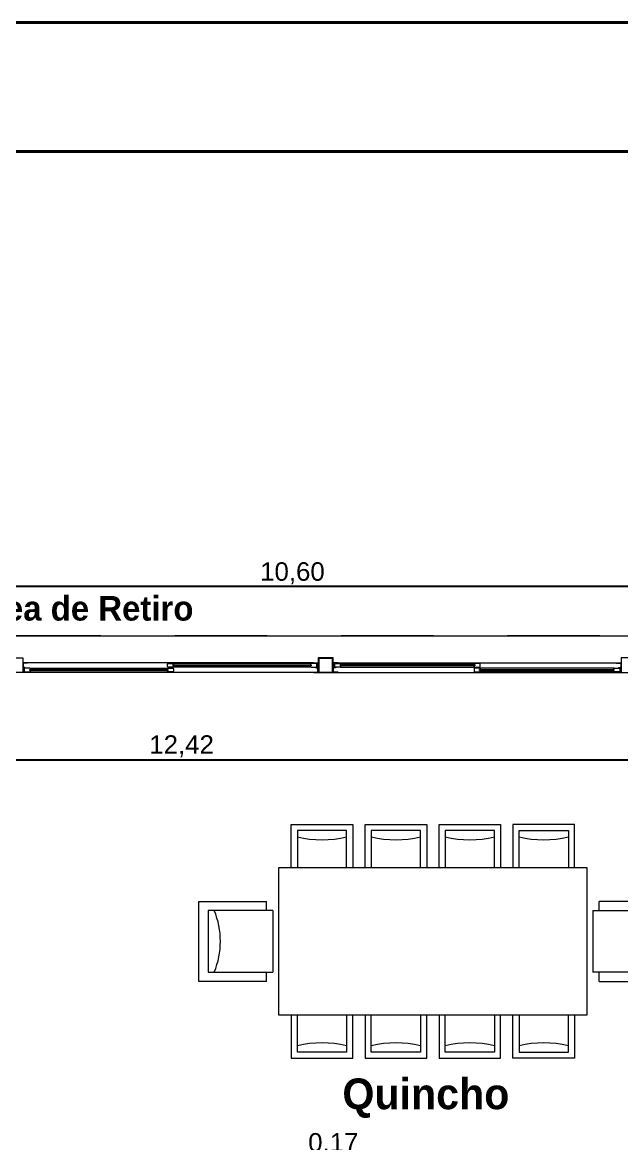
# Model space of a CAD drawing. Header units: millimetres. Extents: x 110427 to 125914, y 76277 to 76441.
# Drawn here: x 114096.44 to 114101.31, y 76341.02 to 76350.13 of the extents above; entities that cross this region are included whole.
import ezdxf

# ---------------------------------------------------------------- set-up
doc = ezdxf.new("R2010")
doc.units = ezdxf.units.MM
doc.linetypes.add('JIS_02_0.7', pattern=[1.35, 0.75, -0.6])
for name, color, linetype, lineweight in [('02_CIVIL_EXIST', 250, 'Continuous', 30), ('06_CIVIL VISTAS GRUESA', 244, 'Continuous', 13), ('07_CIVIL VISTAS MEDIA', 143, 'Continuous', 9), ('09_CIVIL PROYECCIONES', 230, 'JIS_02_0.7', 5), ('11_CARPINTERIA Y MOBILIARIO', 141, 'Continuous', 9), ('13_COTAS', 8, 'Continuous', 9)]:
    doc.layers.add(name, color=color, linetype=linetype, lineweight=lineweight)
doc.layers.add('14_TEXTOS', color=4, linetype='Continuous')
doc.styles.add('JDS1', font='GOTHICB.TTF')
doc.styles.add('Swis721 BT', font='swiss.ttf')
doc.dimstyles.new('ISO-23', dxfattribs={"dimscale": 0.03, "dimtxt": 5, "dimasz": 2.5, "dimexe": 1.25, "dimexo": 0.625, "dimtad": 1, "dimtxsty": 'Swis721 BT', "dimblk": 'DOTSMALL', "dimcen": 2.5, "dimclrt": 150, "dimadec": 0, "dimazin": 0, "dimtfac": 1, "dimtmove": 0, "dimatfit": 3, "dimfxl": 0, "dimarcsym": 0})

# ---------------------------------------------------------------- blocks, each defined once
blk = doc.blocks.new('_DotSmall')
at = {"color": 0, "linetype": 'ByBlock', "const_width": 0.5}
blk.add_lwpolyline([(-0.0625, 0, 1), (0.0625, 0, 1)], format="xyb", close=True, dxfattribs=at)
blk = doc.blocks.new('*D549')
at = {"layer": '13_COTAS', "color": 0, "lineweight": -2}
for p, q in [((114091.523, 76344.8306), (114091.523, 76344.1041)), ((114091.523, 76344.1416), (114103.943, 76344.1416)), ((114103.943, 76343.9502), (114103.943, 76344.1791))]:
    blk.add_line(p, q, dxfattribs=at)
at = {"layer": 'Defpoints', "color": 0}
for p in [(114091.523, 76344.8493), (114103.943, 76344.1416), (114103.943, 76343.9314)]:
    blk.add_point(p, dxfattribs=at)
at = {"layer": '13_COTAS', "color": 0, "lineweight": -2, "xscale": 0.075, "yscale": 0.075, "zscale": 0.075, "rotation": 180}
blk.add_blockref('_DotSmall', (114091.523, 76344.1416), dxfattribs=at)
at = {"layer": '13_COTAS', "color": 0, "lineweight": -2, "xscale": 0.075, "yscale": 0.075, "zscale": 0.075}
blk.add_blockref('_DotSmall', (114103.943, 76344.1416), dxfattribs=at)
at = {"layer": '13_COTAS', "color": 150, "insert": (114097.733, 76344.2508), "char_height": 0.15, "attachment_point": 5, "style": 'Swis721 BT'}
blk.add_mtext('12,42', dxfattribs=at)
blk = doc.blocks.new('*D638')
at = {"layer": '06_CIVIL VISTAS GRUESA', "color": 0, "lineweight": -2}
for p, q in [((114098.8825, 76340.368), (114098.8822, 76340.9466)), ((114099.048, 76340.3681), (114099.0477, 76340.9466)), ((114098.8822, 76340.9091), (114099.0477, 76340.9091))]:
    blk.add_line(p, q, dxfattribs=at)
at = {"layer": 'Defpoints', "color": 0}
for p in [(114099.0477, 76340.9091), (114098.8825, 76340.3492), (114099.048, 76340.3493)]:
    blk.add_point(p, dxfattribs=at)
at = {"layer": '06_CIVIL VISTAS GRUESA', "color": 0, "lineweight": -2, "xscale": 0.075, "yscale": 0.075, "zscale": 0.075}
for p, rotation in [((114098.8822, 76340.9091), 180.028612391557), ((114099.0477, 76340.9091), 0.02861239155698598)]:
    blk.add_blockref('_DotSmall', p, dxfattribs=dict(at, rotation=rotation))
at = {"layer": '06_CIVIL VISTAS GRUESA', "color": 150, "insert": (114098.9649, 76341.0183), "char_height": 0.15, "attachment_point": 5, "rotation": 0.02861, "style": 'Swis721 BT'}
blk.add_mtext('0,17', dxfattribs=at)
blk = doc.blocks.new('*D586')
at = {"layer": '06_CIVIL VISTAS GRUESA', "color": 0, "lineweight": -2}
for p, q in [((114093.323, 76345.1681), (114093.323, 76345.5852)), ((114103.943, 76345.1681), (114103.943, 76345.5852)), ((114103.943, 76345.5477), (114093.323, 76345.5477))]:
    blk.add_line(p, q, dxfattribs=at)
at = {"layer": 'Defpoints', "color": 0}
for p in [(114093.323, 76345.5477), (114093.323, 76345.1493), (114103.943, 76345.1493)]:
    blk.add_point(p, dxfattribs=at)
at = {"layer": '06_CIVIL VISTAS GRUESA', "color": 0, "lineweight": -2, "xscale": 0.075, "yscale": 0.075, "zscale": 0.075}
for p, rotation in [((114093.323, 76345.5477), 180.0000001953298), ((114103.943, 76345.5477), 1.953298323087438e-07)]:
    blk.add_blockref('_DotSmall', p, dxfattribs=dict(at, rotation=rotation))
at = {"layer": '06_CIVIL VISTAS GRUESA', "color": 150, "insert": (114098.633, 76345.6568), "char_height": 0.15, "attachment_point": 5, "rotation": 0, "style": 'Swis721 BT'}
blk.add_mtext('10,60', dxfattribs=at)

msp = doc.modelspace()

# ---------------------------------------------------------------- linework, layer by layer
at = {"layer": '02_CIVIL_EXIST', "lineweight": 40}
for points in [[(114075.2037, 76350.1329), (114119.2165, 76350.1329), (114119.2165, 76319.0095), (114075.2037, 76319.0095)], [(114077.8235, 76349.085), (114118.1686, 76349.085), (114118.1686, 76320.0575), (114077.8235, 76320.0575)]]:
    msp.add_lwpolyline(points, close=True, dxfattribs=at)
at = {"layer": '07_CIVIL VISTAS MEDIA'}
for p, q in [((114093.323, 76345.1493), (114103.943, 76345.1493)), ((114096.4829, 76344.8494), (114096.4429, 76344.8494)), ((114096.483, 76344.9294), (114096.443, 76344.9294)), ((114098.843, 76344.8493), (114096.443, 76344.8493)), ((114098.803, 76344.9294), (114096.4431, 76344.9294)), ((114096.446, 76344.9254), (114096.4459, 76344.8919)), ((114096.4459, 76344.8869), (114096.4459, 76344.8534)), ((114096.4629, 76344.8909), (114096.4469, 76344.8909)), ((114096.4629, 76344.8879), (114096.4469, 76344.8879)), ((114096.4829, 76344.8524), (114096.4469, 76344.8524)), ((114096.483, 76344.9264), (114096.447, 76344.9264)), ((114096.4559, 76344.8803), (114096.4559, 76344.86)), ((114096.5011, 76344.8851), (114096.4608, 76344.8851)), ((114096.4608, 76344.8551), (114096.5011, 76344.8551)), ((114096.4629, 76344.8879), (114096.4629, 76344.8909)), ((114096.4829, 76344.8494), (114096.4829, 76344.8524)), ((114096.483, 76344.9294), (114096.483, 76344.9264)), ((114096.5011, 76344.8851), (114097.6228, 76344.8857)), ((114096.505, 76344.875), (114096.5011, 76344.875)), ((114096.5011, 76344.8653), (114096.5011, 76344.875)), ((114096.5011, 76344.8653), (114096.505, 76344.8653)), ((114097.6219, 76344.8747), (114096.502, 76344.8741)), ((114096.502, 76344.8661), (114096.502, 76344.8741)), ((114097.6219, 76344.8667), (114096.502, 76344.8661)), ((114096.5026, 76344.8554), (114097.6228, 76344.8557)), ((114096.506, 76344.8803), (114096.506, 76344.876)), ((114096.506, 76344.86), (114096.506, 76344.8643)), ((114097.6179, 76344.8991), (114097.618, 76344.9193)), ((114097.6179, 76344.8808), (114097.6179, 76344.8766)), ((114097.6179, 76344.8606), (114097.6179, 76344.8648)), ((114097.6189, 76344.8756), (114097.6228, 76344.8756)), ((114097.6228, 76344.8658), (114097.6189, 76344.8658)), ((114097.6219, 76344.8667), (114097.6219, 76344.8747)), ((114097.6228, 76344.9242), (114097.6631, 76344.9242)), ((114097.6631, 76344.8942), (114097.6228, 76344.8942)), ((114097.6228, 76344.8857), (114097.6631, 76344.8857)), ((114097.6228, 76344.8658), (114097.6228, 76344.8756)), ((114097.6631, 76344.8557), (114097.6228, 76344.8557)), ((114098.7848, 76344.9237), (114097.6631, 76344.9242)), ((114097.6631, 76344.914), (114097.667, 76344.914)), ((114097.6631, 76344.914), (114097.6631, 76344.9043)), ((114097.667, 76344.9043), (114097.6631, 76344.9043)), ((114098.7848, 76344.8937), (114097.6631, 76344.8942)), ((114097.664, 76344.9132), (114098.7839, 76344.9127)), ((114097.664, 76344.9132), (114097.664, 76344.9052)), ((114097.664, 76344.9052), (114098.7839, 76344.9047)), ((114097.6679, 76344.8808), (114097.6679, 76344.8605)), ((114097.668, 76344.9193), (114097.668, 76344.915)), ((114097.668, 76344.899), (114097.668, 76344.9033)), ((114098.7799, 76344.9188), (114098.7799, 76344.9145)), ((114098.7799, 76344.8985), (114098.7799, 76344.9028)), ((114098.7848, 76344.9135), (114098.7809, 76344.9135)), ((114098.7809, 76344.9038), (114098.7848, 76344.9038)), ((114098.7839, 76344.9127), (114098.7839, 76344.9047)), ((114098.8251, 76344.9237), (114098.7848, 76344.9237)), ((114098.7848, 76344.9135), (114098.7848, 76344.9038)), ((114098.7848, 76344.8937), (114098.8251, 76344.8937)), ((114098.8029, 76344.8524), (114098.8389, 76344.8524)), ((114098.8029, 76344.8494), (114098.8029, 76344.8524)), ((114098.8029, 76344.8494), (114098.8429, 76344.8494)), ((114098.803, 76344.9294), (114098.843, 76344.9294)), ((114098.803, 76344.9294), (114098.803, 76344.9264)), ((114098.803, 76344.9264), (114098.839, 76344.9264)), ((114098.8229, 76344.8909), (114098.8389, 76344.8909)), ((114098.8229, 76344.8909), (114098.8229, 76344.8879)), ((114098.8229, 76344.8879), (114098.8389, 76344.8879)), ((114098.8299, 76344.8985), (114098.83, 76344.9188)), ((114098.8399, 76344.8919), (114098.84, 76344.9254)), ((114098.8399, 76344.8534), (114098.8399, 76344.8869)), ((114099.003, 76344.9294), (114098.963, 76344.9294)), ((114099.003, 76344.8494), (114098.963, 76344.8494)), ((114098.963, 76344.8493), (114101.303, 76344.8493)), ((114098.966, 76344.8919), (114098.966, 76344.9254)), ((114098.966, 76344.8534), (114098.966, 76344.8869)), ((114099.003, 76344.9264), (114098.967, 76344.9264)), ((114098.983, 76344.8909), (114098.967, 76344.8909)), ((114098.983, 76344.8879), (114098.967, 76344.8879)), ((114099.003, 76344.8524), (114098.967, 76344.8524)), ((114098.976, 76344.8985), (114098.976, 76344.9188)), ((114098.9808, 76344.9237), (114099.0211, 76344.9237)), ((114099.0211, 76344.8937), (114098.9808, 76344.8937)), ((114098.983, 76344.8909), (114098.983, 76344.8879)), ((114099.003, 76344.9294), (114099.003, 76344.9264)), ((114099.003, 76344.9294), (114101.3028, 76344.9294)), ((114099.003, 76344.8494), (114099.003, 76344.8524)), ((114099.0211, 76344.9237), (114100.1128, 76344.9242)), ((114099.0211, 76344.9135), (114099.025, 76344.9135)), ((114099.0211, 76344.9135), (114099.0211, 76344.9038)), ((114099.025, 76344.9038), (114099.0211, 76344.9038)), ((114099.0211, 76344.8937), (114100.1128, 76344.8942)), ((114100.1119, 76344.9132), (114099.022, 76344.9127)), ((114099.022, 76344.9127), (114099.022, 76344.9047)), ((114100.1119, 76344.9052), (114099.022, 76344.9047)), ((114099.026, 76344.9188), (114099.026, 76344.9145)), ((114099.026, 76344.8985), (114099.026, 76344.9028)), ((114100.1079, 76344.9193), (114100.1079, 76344.915)), ((114100.1079, 76344.899), (114100.1079, 76344.9033)), ((114100.1079, 76344.8808), (114100.108, 76344.8605)), ((114100.1128, 76344.914), (114100.1089, 76344.914)), ((114100.1089, 76344.9043), (114100.1128, 76344.9043)), ((114100.1119, 76344.9132), (114100.1119, 76344.9052)), ((114100.1531, 76344.9242), (114100.1128, 76344.9242)), ((114100.1128, 76344.914), (114100.1128, 76344.9043)), ((114100.1128, 76344.8942), (114100.1531, 76344.8942)), ((114100.1531, 76344.8857), (114100.1128, 76344.8857)), ((114100.1128, 76344.8557), (114100.1531, 76344.8557)), ((114101.2448, 76344.8851), (114100.1531, 76344.8857)), ((114100.157, 76344.8756), (114100.1531, 76344.8756)), ((114100.1531, 76344.8658), (114100.1531, 76344.8756)), ((114100.1531, 76344.8658), (114100.157, 76344.8658)), ((114101.2433, 76344.8554), (114100.1531, 76344.8557)), ((114100.154, 76344.8747), (114101.2439, 76344.8741)), ((114100.154, 76344.8667), (114100.154, 76344.8747)), ((114100.154, 76344.8667), (114101.244, 76344.8661)), ((114100.1579, 76344.8991), (114100.1579, 76344.9193)), ((114100.158, 76344.8808), (114100.158, 76344.8766)), ((114100.158, 76344.8606), (114100.158, 76344.8648)), ((114101.2399, 76344.8803), (114101.2399, 76344.876)), ((114101.24, 76344.86), (114101.24, 76344.8643)), ((114101.2409, 76344.875), (114101.2448, 76344.875)), ((114101.2448, 76344.8653), (114101.241, 76344.8653)), ((114101.244, 76344.8661), (114101.2439, 76344.8741)), ((114101.2448, 76344.8851), (114101.2851, 76344.8851)), ((114101.2448, 76344.8653), (114101.2448, 76344.875)), ((114101.2851, 76344.8551), (114101.2449, 76344.8551)), ((114101.263, 76344.9294), (114101.303, 76344.9294)), ((114101.263, 76344.9294), (114101.263, 76344.9264)), ((114101.263, 76344.9264), (114101.299, 76344.9264)), ((114101.263, 76344.8524), (114101.299, 76344.8524)), ((114101.263, 76344.8494), (114101.263, 76344.8524)), ((114101.263, 76344.8494), (114101.303, 76344.8494)), ((114101.283, 76344.8909), (114101.299, 76344.8909)), ((114101.283, 76344.8879), (114101.283, 76344.8909)), ((114101.283, 76344.8879), (114101.299, 76344.8879)), ((114101.29, 76344.8803), (114101.29, 76344.86)), ((114101.3, 76344.9254), (114101.3, 76344.8919)), ((114101.3, 76344.8869), (114101.3, 76344.8534))]:
    msp.add_line(p, q, dxfattribs=at)
for points in [[(114096.443, 76344.9693), (114096.443, 76344.8493), (114096.323, 76344.8493), (114096.323, 76344.9693)], [(114098.843, 76344.9693), (114098.843, 76344.8493), (114098.963, 76344.8493), (114098.963, 76344.9693)], [(114101.303, 76344.9693), (114101.303, 76344.8493), (114101.423, 76344.8493), (114101.423, 76344.9693)]]:
    msp.add_lwpolyline(points, close=True, dxfattribs=at)
msp.add_lwpolyline([(114098.8475, 76344.9603), (114098.8475, 76344.8583, 0.414214), (114098.852, 76344.8538), (114098.954, 76344.8538, 0.414214), (114098.9585, 76344.8583), (114098.9585, 76344.9603, 0.414214), (114098.954, 76344.9648), (114098.852, 76344.9648, 0.414214)], format="xyb", close=True, dxfattribs=at)
for centre, radius, start, end in [((114096.4469, 76344.8919), 0.001, 179.98598, 269.98597), ((114096.4469, 76344.8869), 0.001, 89.98597, 179.98598), ((114096.4469, 76344.8534), 0.001, 179.98598, 269.98597), ((114096.447, 76344.9254), 0.001, 89.98597, 179.98598), ((114096.4608, 76344.8803), 0.00488, 89.98597, 179.98598), ((114096.4608, 76344.86), 0.00488, 179.98598, 269.98597), ((114096.5011, 76344.8803), 0.00488, 359.98598, 89.98597), ((114096.5011, 76344.86), 0.0049, 269.98597, 359.98598), ((114096.505, 76344.876), 0.001, 269.98597, 359.98598), ((114097.6228, 76344.8991), 0.00488, 179.98598, 269.98597), ((114097.6228, 76344.8808), 0.00488, 89.98597, 179.98598), ((114097.6189, 76344.8766), 0.001, 179.98598, 269.98597), ((114097.6228, 76344.8606), 0.0049, 179.98598, 269.98597), ((114097.6228, 76344.9193), 0.00488, 89.98597, 179.98598), ((114097.6631, 76344.9193), 0.0049, 359.98598, 89.98597), ((114097.6631, 76344.899), 0.00488, 269.98597, 359.98598), ((114097.6631, 76344.8808), 0.00488, 359.98598, 89.98597), ((114097.6631, 76344.8605), 0.00488, 269.98597, 359.98598), ((114097.667, 76344.9033), 0.001, 359.98598, 89.98597), ((114098.7848, 76344.9188), 0.0049, 89.98597, 179.98598), ((114098.7809, 76344.9028), 0.001, 89.98597, 179.98598), ((114098.7848, 76344.8985), 0.00488, 179.98598, 269.98597), ((114098.8251, 76344.9188), 0.00488, 359.98598, 89.98597), ((114098.8251, 76344.8985), 0.00488, 269.98597, 359.98598), ((114098.8389, 76344.8919), 0.001, 269.98597, 359.98598), ((114098.8389, 76344.8869), 0.001, 359.98598, 89.98597), ((114098.8389, 76344.8534), 0.001, 269.98597, 359.98598), ((114098.839, 76344.9254), 0.001, 359.98598, 89.98597), ((114098.967, 76344.9254), 0.001, 90.01403, 180.01402), ((114098.967, 76344.8919), 0.001, 180.01402, 270.01403), ((114098.967, 76344.8869), 0.001, 90.01403, 180.01402), ((114098.967, 76344.8534), 0.001, 180.01402, 270.01403), ((114098.9808, 76344.9188), 0.00488, 90.01403, 180.01402), ((114098.9808, 76344.8985), 0.00488, 180.01402, 270.01403), ((114099.0211, 76344.9188), 0.0049, 0.01402, 90.01403), ((114099.0211, 76344.8985), 0.00488, 270.01403, 0.01402), ((114099.025, 76344.9028), 0.001, 0.01402, 90.01403), ((114100.1128, 76344.9193), 0.0049, 90.01403, 180.01402), ((114100.1089, 76344.9033), 0.001, 90.01403, 180.01402), ((114100.1128, 76344.899), 0.00488, 180.01402, 270.01403), ((114100.1128, 76344.8808), 0.00488, 90.01403, 180.01402), ((114100.1128, 76344.8605), 0.00488, 180.01402, 270.01403), ((114100.1531, 76344.9193), 0.00488, 0.01402, 90.01403), ((114100.1531, 76344.8991), 0.00488, 270.01403, 0.01402), ((114100.1531, 76344.8808), 0.00488, 0.01402, 90.01403), ((114100.1531, 76344.8606), 0.0049, 270.01403, 0.01402), ((114100.157, 76344.8766), 0.001, 270.01403, 0.01402), ((114101.2448, 76344.8803), 0.00488, 90.01403, 180.01402), ((114101.2409, 76344.876), 0.001, 180.01402, 270.01403), ((114101.2449, 76344.86), 0.0049, 180.01402, 270.01403), ((114101.2851, 76344.8803), 0.00488, 0.01402, 90.01403), ((114101.2851, 76344.86), 0.00488, 270.01403, 0.01402), ((114101.299, 76344.9254), 0.001, 0.01402, 90.01403), ((114101.299, 76344.8919), 0.001, 270.01403, 0.01402), ((114101.299, 76344.8869), 0.001, 0.01402, 90.01403), ((114101.299, 76344.8534), 0.001, 270.01403, 0.01402)]:
    msp.add_arc(centre, radius, start, end, dxfattribs=at)
at = {"layer": '07_CIVIL VISTAS MEDIA', "extrusion": (5.97168e-08, 2.7064e-08, 1)}
msp.add_arc((114096.505, 76344.8643, 0.0089), 0.001, 359.98598, 89.98597, dxfattribs=at)
at = {"layer": '07_CIVIL VISTAS MEDIA', "extrusion": (-5.97036e-08, 2.70932e-08, 1)}
msp.add_arc((114097.6189, 76344.8648, -0.0047), 0.001, 89.98597, 179.98598, dxfattribs=at)
at = {"layer": '07_CIVIL VISTAS MEDIA', "extrusion": (5.97036e-08, -2.70932e-08, 1)}
msp.add_arc((114097.667, 76344.915, 0.0047), 0.001, 269.98597, 359.98598, dxfattribs=at)
at = {"layer": '07_CIVIL VISTAS MEDIA', "extrusion": (-5.97168e-08, -2.7064e-08, 1)}
msp.add_arc((114098.7809, 76344.9145, -0.0089), 0.001, 179.98598, 269.98597, dxfattribs=at)
at = {"layer": '07_CIVIL VISTAS MEDIA', "extrusion": (5.97168e-08, -2.7064e-08, 1)}
msp.add_arc((114099.025, 76344.9145, 0.0047), 0.001, 270.01403, 0.01402, dxfattribs=at)
at = {"layer": '07_CIVIL VISTAS MEDIA', "extrusion": (-5.97036e-08, -2.70932e-08, 1)}
msp.add_arc((114100.1089, 76344.915, -0.0089), 0.001, 180.01402, 270.01403, dxfattribs=at)
at = {"layer": '07_CIVIL VISTAS MEDIA', "extrusion": (5.97036e-08, 2.70932e-08, 1)}
msp.add_arc((114100.157, 76344.8648, 0.0089), 0.001, 0.01402, 90.01403, dxfattribs=at)
at = {"layer": '07_CIVIL VISTAS MEDIA', "extrusion": (-5.97168e-08, 2.7064e-08, 1)}
msp.add_arc((114101.241, 76344.8643, -0.0047), 0.001, 90.01403, 180.01402, dxfattribs=at)
at = {"layer": '09_CIVIL PROYECCIONES'}
msp.add_line((114109.2278, 76345.1493), (114083.84, 76345.1493), dxfattribs=at)
at = {"layer": '11_CARPINTERIA Y MOBILIARIO'}
for p, q in [((114098.6231, 76343.2652), (114098.6231, 76343.6152)), ((114098.6231, 76343.6152), (114099.1231, 76343.6152)), ((114099.0731, 76343.5652), (114098.6731, 76343.5652)), ((114098.6731, 76343.5652), (114098.6731, 76343.2652)), ((114099.0731, 76343.2652), (114099.0731, 76343.5652)), ((114099.1231, 76343.6152), (114099.1231, 76343.2652)), ((114099.2231, 76343.2652), (114099.2231, 76343.6152)), ((114099.2231, 76343.6152), (114099.7231, 76343.6152)), ((114099.6731, 76343.5652), (114099.2731, 76343.5652)), ((114099.2731, 76343.5652), (114099.2731, 76343.2652)), ((114099.6731, 76343.2652), (114099.6731, 76343.5652)), ((114099.7231, 76343.6152), (114099.7231, 76343.2652)), ((114099.8231, 76343.2652), (114099.8231, 76343.6152)), ((114099.8231, 76343.6152), (114100.3231, 76343.6152)), ((114100.2731, 76343.5652), (114099.8731, 76343.5652)), ((114099.8731, 76343.5652), (114099.8731, 76343.2652)), ((114100.2731, 76343.2652), (114100.2731, 76343.5652)), ((114100.3231, 76343.6152), (114100.3231, 76343.2652)), ((114100.9231, 76343.6152), (114100.4231, 76343.6152)), ((114100.4231, 76343.6152), (114100.4231, 76343.2652)), ((114100.4731, 76343.2652), (114100.4731, 76343.5652)), ((114100.4731, 76343.5652), (114100.8731, 76343.5652)), ((114100.8731, 76343.5652), (114100.8731, 76343.2652)), ((114100.9231, 76343.2652), (114100.9231, 76343.6152)), ((114097.8731, 76342.3402), (114097.8731, 76342.9902)), ((114097.8731, 76342.9902), (114098.4231, 76342.9902)), ((114098.4231, 76342.9152), (114098.4231, 76342.9902)), ((114101.6731, 76342.9902), (114101.1231, 76342.9902)), ((114101.1231, 76342.9152), (114101.1231, 76342.9902)), ((114098.4731, 76342.9152), (114097.9481, 76342.9152)), ((114097.9481, 76342.9152), (114097.9481, 76342.4152)), ((114098.4731, 76342.9152), (114098.4731, 76342.4152)), ((114101.0731, 76342.9152), (114101.5981, 76342.9152)), ((114101.0731, 76342.9152), (114101.0731, 76342.4152)), ((114097.9481, 76342.4152), (114098.4731, 76342.4152)), ((114098.4231, 76342.3402), (114098.4231, 76342.4152)), ((114101.5981, 76342.4152), (114101.0731, 76342.4152)), ((114101.1231, 76342.3402), (114101.1231, 76342.4152)), ((114098.4231, 76342.3402), (114097.8731, 76342.3402)), ((114101.1231, 76342.3402), (114101.6731, 76342.3402)), ((114098.6231, 76342.0652), (114098.6231, 76341.7152)), ((114098.6731, 76341.7652), (114098.6731, 76342.0652)), ((114099.0731, 76342.0652), (114099.0731, 76341.7652)), ((114099.1231, 76341.7152), (114099.1231, 76342.0652)), ((114099.2231, 76342.0652), (114099.2231, 76341.7152)), ((114099.2731, 76341.7652), (114099.2731, 76342.0652)), ((114099.6731, 76342.0652), (114099.6731, 76341.7652)), ((114099.7231, 76341.7152), (114099.7231, 76342.0652)), ((114099.8231, 76342.0652), (114099.8231, 76341.7152)), ((114099.8731, 76341.7652), (114099.8731, 76342.0652)), ((114100.2731, 76342.0652), (114100.2731, 76341.7652)), ((114100.3231, 76341.7152), (114100.3231, 76342.0652)), ((114100.4231, 76341.7152), (114100.4231, 76342.0652)), ((114100.4731, 76342.0652), (114100.4731, 76341.7652)), ((114100.8731, 76341.7652), (114100.8731, 76342.0652)), ((114100.9231, 76342.0652), (114100.9231, 76341.7152)), ((114099.0731, 76341.7652), (114098.6731, 76341.7652)), ((114099.6731, 76341.7652), (114099.2731, 76341.7652)), ((114100.2731, 76341.7652), (114099.8731, 76341.7652)), ((114100.4731, 76341.7652), (114100.8731, 76341.7652)), ((114098.6231, 76341.7152), (114099.1231, 76341.7152)), ((114099.2231, 76341.7152), (114099.7231, 76341.7152)), ((114099.8231, 76341.7152), (114100.3231, 76341.7152)), ((114100.9231, 76341.7152), (114100.4231, 76341.7152))]:
    msp.add_line(p, q, dxfattribs=at)
msp.add_lwpolyline([(114101.0231, 76343.2652), (114101.0231, 76342.0652), (114098.5231, 76342.0652), (114098.5231, 76343.2652)], close=True, dxfattribs=at)
for centre, radius, start, end in [((114098.8731, 76344.3027), 0.8125, 255.74997, 284.25003), ((114099.4731, 76344.3027), 0.8125, 255.74997, 284.25003), ((114100.0731, 76344.3027), 0.8125, 255.74997, 284.25003), ((114100.6731, 76344.3027), 0.8125, 255.74997, 284.25003), ((114097.3981, 76342.6652), 0.65, 337.38013, 22.61987), ((114098.8731, 76341.0277), 0.8125, 75.74997, 104.25003), ((114099.4731, 76341.0277), 0.8125, 75.74997, 104.25003), ((114100.0731, 76341.0277), 0.8125, 75.74997, 104.25003), ((114100.6731, 76341.0277), 0.8125, 75.74997, 104.25003)]:
    msp.add_arc(centre, radius, start, end, dxfattribs=at)

# ---------------------------------------------------------------- texts
at = {"layer": '13_COTAS', "color": 150, "insert": (114096.8632, 76345.3705), "char_height": 0.2, "width": 6.361913, "attachment_point": 5, "style": 'JDS1'}
msp.add_mtext('\\A1;Linea de Retiro', dxfattribs=at)
at = {"layer": '14_TEXTOS', "insert": (114099.7164, 76341.3905), "char_height": 0.25, "width": 1.378078, "attachment_point": 5, "style": 'JDS1'}
msp.add_mtext('Quincho', dxfattribs=at)

# ---------------------------------------------------------------- dimensions: what is measured, and where the dimension line sits
at = {"layer": '06_CIVIL VISTAS GRUESA'}
dim = msp.add_aligned_dim(p1=(114103.943, 76345.1493), p2=(114093.323, 76345.1493), distance=-0.3984, text='10,60', dimstyle='ISO-23', override={"dimfxl": 100, "dimarcsym": 2}, dxfattribs=at)
dim.commit()
dim.dimension.update_dxf_attribs({"geometry": '*D586', "text_midpoint": (114098.633, 76345.6568)})
dim = msp.add_linear_dim(base=(114099.0477, 76340.9091), p1=(114098.8825, 76340.3492), p2=(114099.048, 76340.3493), angle=0.02861, dimstyle='ISO-23', override={"dimfxl": 100, "dimarcsym": 2}, dxfattribs=at)
dim.commit()
dim.dimension.update_dxf_attribs({"geometry": '*D638', "text_midpoint": (114098.965, 76340.9091), "dimtype": 161})
at = {"layer": '13_COTAS'}
dim = msp.add_linear_dim(base=(114103.943, 76344.1416), p1=(114091.523, 76344.8493), p2=(114103.943, 76343.9314), dimstyle='ISO-23', dxfattribs=at)
dim.commit()
dim.dimension.update_dxf_attribs({"geometry": '*D549', "text_midpoint": (114097.733, 76344.2508)})

doc.saveas('drawing.dxf')
